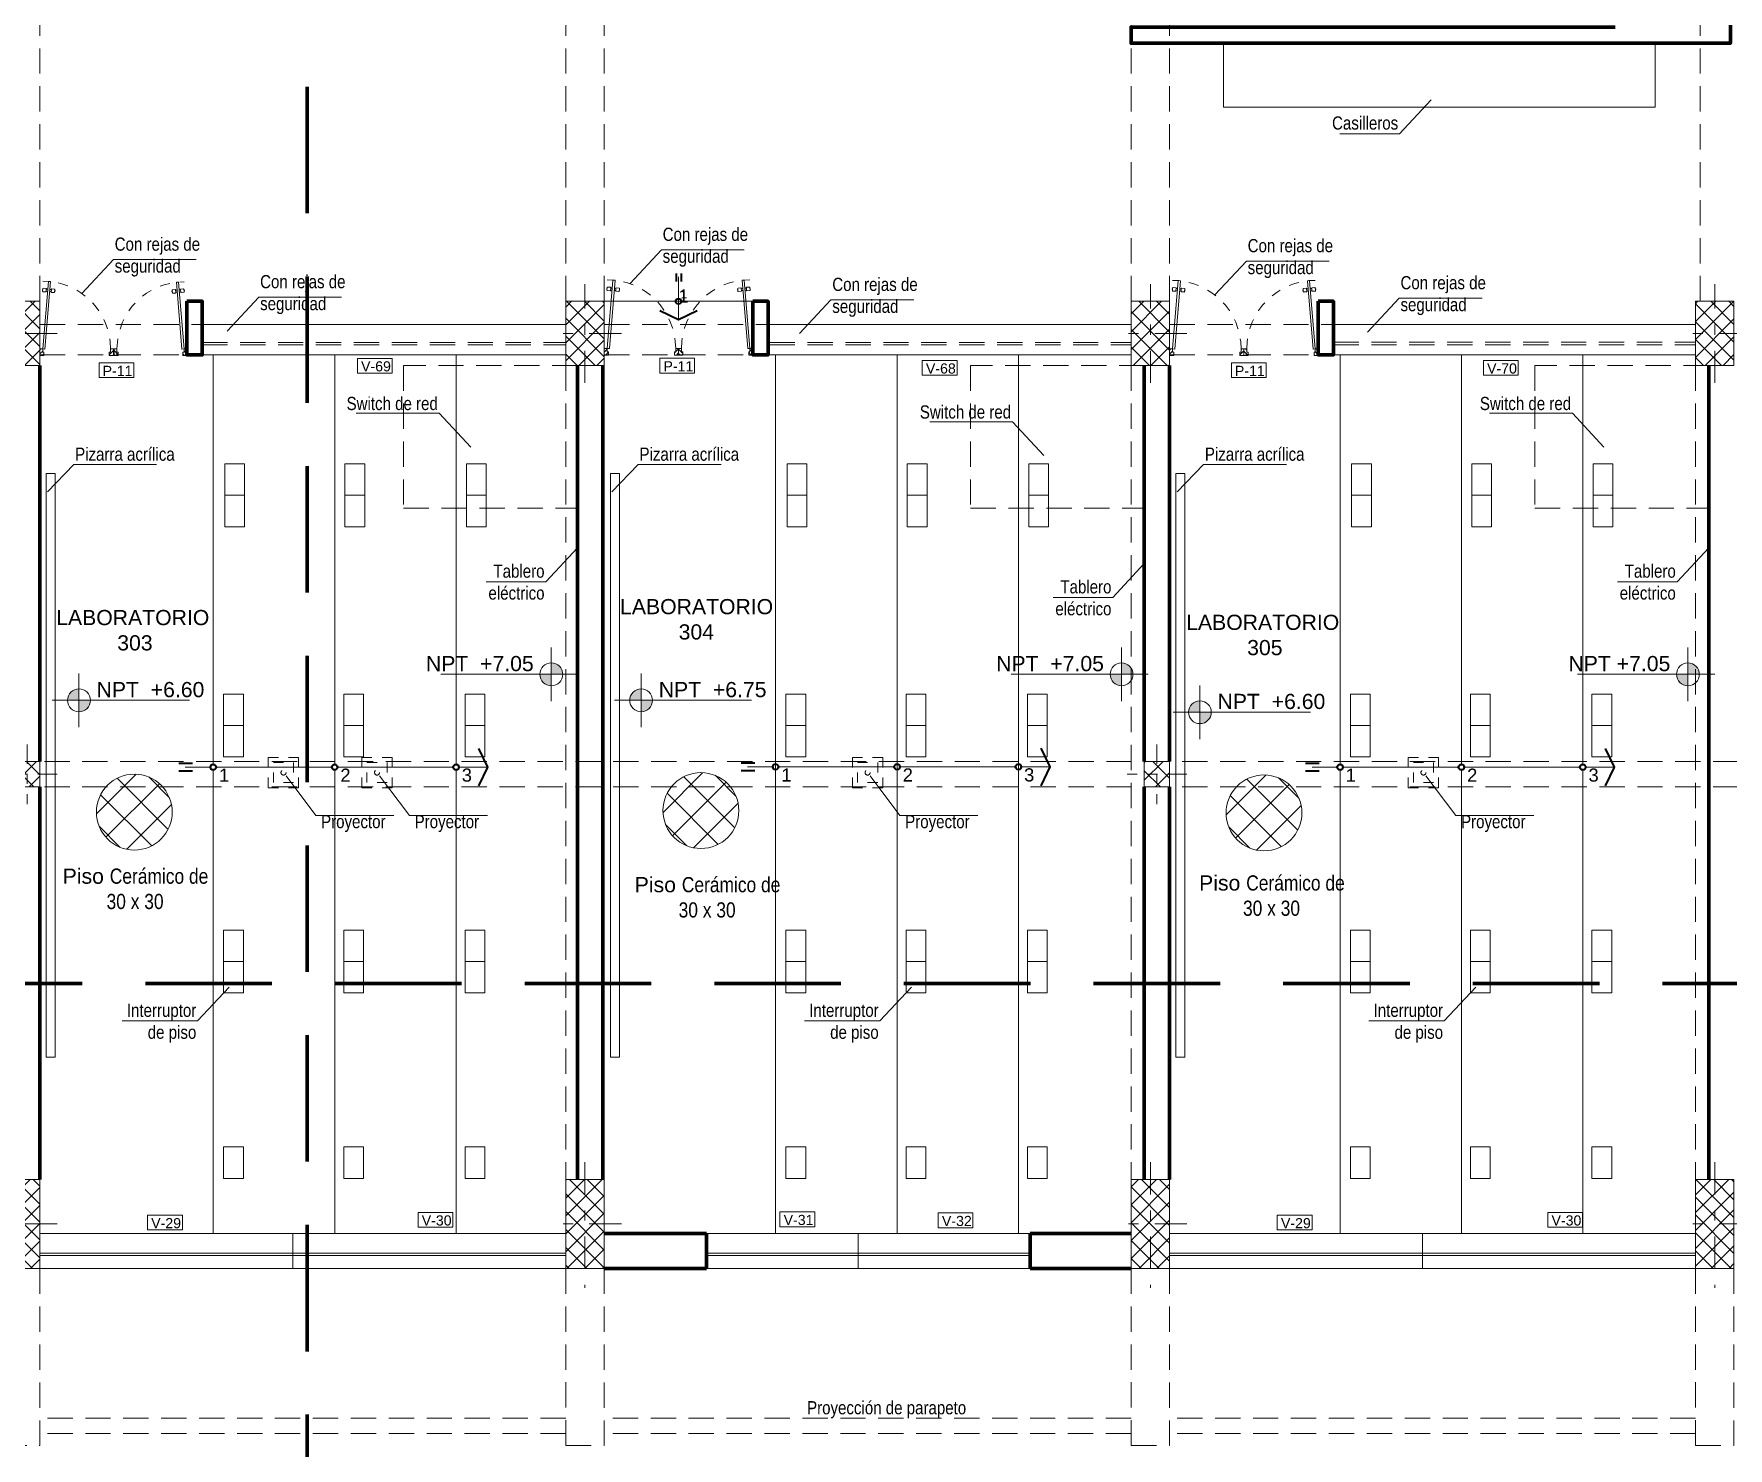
# Model space of a CAD drawing. Header units: inches. Extents: x 140 to 978, y -82 to 38.
# Drawn here: x 785.09 to 801.84, y -13.28 to 0.7 of the extents above; entities that cross this region are included whole.
import ezdxf

# ---------------------------------------------------------------- set-up
doc = ezdxf.new("R2010")
doc.units = ezdxf.units.IN
doc.header["$MEASUREMENT"] = 0
for name, pattern in [('DASHDOT2', [12.7, 6.35, -3.175, 0, -3.175]), ('DASHED', [0.75, 0.5, -0.25]), ('DASHED2', [0.375, 0.25, -0.125])]:
    doc.linetypes.add(name, pattern=pattern)
doc.layers.get('0').update_dxf_attribs({"lineweight": 0})
for name, color, linetype, lineweight in [('UNSAAC-COLUMNA', 24, 'Continuous', 0), ('UNSAAC-CORTE MURO', 42, 'Continuous', 35), ('UNSAAC-COTA', 48, 'Continuous', 0), ('UNSAAC-EJE COLUMNA', 22, 'DASHDOT2', 0), ('UNSAAC-FACHADA(2DO PLANO)', 7, 'Continuous', 30), ('UNSAAC-LINEA DE CORTE', 7, 'Continuous', 70), ('UNSAAC-LLAMADOS', 88, 'Continuous', 0), ('UNSAAC-MUEBLE', 254, 'Continuous', 0), ('UNSAAC-MURETE', 146, 'Continuous', 20), ('UNSAAC-MUROS', 7, 'Continuous', 70), ('UNSAAC-PISOS', 253, 'Continuous', 0), ('UNSAAC-PROYECCIONES', 38, 'DASHED2', 0), ('UNSAAC-TEXTOS', 250, 'Continuous', 0), ('UNSAAC-TEXTURAS', 250, 'Continuous', 0), ('UNSAAC-VANOS', 24, 'Continuous', 0)]:
    doc.layers.add(name, color=color, linetype=linetype, lineweight=lineweight)
doc.styles.add('5mm', font='GOTHIC.TTF', dxfattribs={"height": 5})
doc.styles.add('narrow', font='')
doc.styles.get("Standard").update_dxf_attribs({"font": 'arial.ttf'})
doc.styles.get('narrow').set_extended_font_data('Arial Narrow', italic=True)
doc.dimstyles.new('1EN75', dxfattribs={"dimtxt": 0.15, "dimasz": 0.06, "dimexe": 0.1, "dimexo": 0.15, "dimgap": 0.025, "dimtad": 1, "dimzin": 1, "dimdsep": 46, "dimtxsty": 'narrow', "dimblk": 'DOT', "dimcen": 0.1, "dimclrd": 256, "dimclre": 256, "dimclrt": 256, "dimaunit": 1, "dimadec": 3, "dimazin": 0, "dimtfac": 1, "dimtmove": 2, "dimatfit": 3, "dimldrblk": 'ARCHTICK', "dimfxl": 0.3, "dimfxlon": 1, "dimtolj": 1, "dimtzin": 0, "dimlwd": 0, "dimlwe": 0, "dimarcsym": 0})

# ---------------------------------------------------------------- blocks, each defined once
blk = doc.blocks.new('PRTX80')
at = {"layer": 'UNSAAC-TEXTOS'}
h = blk.add_hatch(dxfattribs=at)
h.set_pattern_fill('ANSI31', color=256, scale=0.01, style=0)
h.set_pattern_definition([(45, (-1.629623, -4.234902), (-0.02245064, 0.02245064), [])])
h.paths.add_polyline_path([(-0.755, 0.036), (-0.8, 0.036), (-0.8, -0.036), (-0.769, -0.036), (-0.769, 0), (-0.755, 0)])
h.paths.add_polyline_path([(0, 0.036), (-0.045, 0.036), (-0.045, 0), (-0.032, 0), (-0.032, -0.036), (0, -0.036)])
at = {"layer": 'UNSAAC-PROYECCIONES', "ltscale": 0.15}
blk.add_arc((-0.032, -0.036), 0.737, 180, 270, dxfattribs=at)
at = {"layer": 'UNSAAC-TEXTOS'}
for p, q in [((-0.165, -0.662), (-0.166, -0.669)), ((-0.162, -0.67), (-0.166, -0.669)), ((-0.162, -0.662), (-0.165, -0.662)), ((-0.161, -0.651), (-0.163, -0.681)), ((-0.13, -0.688), (-0.16, -0.685)), ((-0.127, -0.65), (-0.157, -0.648)), ((-0.124, -0.658), (-0.126, -0.68)), ((-0.126, -0.68), (-0.126, -0.684)), ((-0.11, -0.682), (-0.126, -0.68)), ((-0.123, -0.654), (-0.124, -0.658)), ((-0.108, -0.659), (-0.124, -0.658)), ((-0.085, -0.684), (-0.07, -0.685)), ((-0.083, -0.661), (-0.068, -0.663)), ((-0.068, -0.663), (-0.07, -0.685)), ((-0.07, -0.685), (-0.07, -0.689)), ((-0.068, -0.659), (-0.068, -0.663)), ((-0.067, -0.693), (-0.037, -0.695)), ((-0.064, -0.655), (-0.034, -0.658)), ((-0.03, -0.662), (-0.033, -0.692)), ((-0.032, -0.681), (-0.028, -0.681)), ((-0.031, -0.673), (-0.028, -0.673)), ((-0.028, -0.673), (-0.028, -0.681))]:
    blk.add_line(p, q, dxfattribs=at)
for points in [[(-0.8, 0.036), (-0.755, 0.036), (-0.755, 0), (-0.769, 0), (-0.769, -0.036), (-0.8, -0.036), (-0.8, 0.036)], [(-0.045, 0.036), (0, 0.036), (0, -0.036), (-0.032, -0.036), (-0.032, 0), (-0.045, 0), (-0.045, 0.036)]]:
    blk.add_lwpolyline(points, dxfattribs=at)
blk.add_lwpolyline([(-0.056, -0.034), (-0.032, -0.036), (-0.093, -0.77), (-0.117, -0.768)], close=True, dxfattribs=at)
for centre, start, end in [((-0.16, -0.681), 175.2462, 265.2462), ((-0.157, -0.651), 85.2462, 175.2462), ((-0.13, -0.684), 265.2462, 355.2462), ((-0.127, -0.654), 355.2462, 85.2462), ((-0.067, -0.689), 175.2462, 265.2462), ((-0.064, -0.659), 85.2462, 175.2462), ((-0.037, -0.691), 265.2462, 355.2462), ((-0.034, -0.662), 355.2462, 85.2462)]:
    blk.add_arc(centre, 0.00375, start, end, dxfattribs=at)
blk = doc.blocks.new('A$C1DC20D96')
at = {"layer": 'UNSAAC-MUEBLE', "xscale": -1.167239801663273, "yscale": 1.167239801663273, "zscale": 1.167239801663273, "rotation": 180}
blk.add_blockref('PRTX80', (0, 0.034), dxfattribs=at)
blk = doc.blocks.new('colum2')
at = {"layer": 'UNSAAC-TEXTURAS'}
h = blk.add_hatch(dxfattribs=at)
h.set_pattern_fill('ANSI37', color=256)
h.paths.add_polyline_path([(872.373, 198.546), (872.373, 198.421), (872.498, 198.421), (872.498, 198.546)])
h.paths.add_polyline_path([(872.498, 198.421), (872.623, 198.421), (872.623, 198.546), (872.498, 198.546)])
h.paths.add_polyline_path([(872.498, 198.296), (872.623, 198.296), (872.623, 198.421), (872.498, 198.421)])
h.paths.add_polyline_path([(872.498, 198.421), (872.373, 198.421), (872.373, 198.296), (872.498, 198.296)])
at = {"layer": 'UNSAAC-COLUMNA'}
blk.add_lwpolyline([(872.373, 198.546), (872.623, 198.546), (872.623, 198.296), (872.373, 198.296)], close=True, dxfattribs=at)
at = {"layer": 'UNSAAC-EJE COLUMNA', "ltscale": 0.03}
for p, q in [((872.498, 198.716), (872.498, 198.126)), ((872.793, 198.421), (872.203, 198.421))]:
    blk.add_line(p, q, dxfattribs=at)
blk = doc.blocks.new('c')
at = {"layer": 'UNSAAC-TEXTURAS'}
h = blk.add_hatch(dxfattribs=at)
h.set_pattern_fill('ANSI37', color=256)
h.set_pattern_definition([(45, (-855.58834, -178.38853), (-0.088388348, 0.088388348), []), (135, (-855.58834, -178.38853), (-0.088388348, -0.088388348), [])])
h.paths.add_polyline_path([(0.19, 0.635), (0, 0.635), (0, 0.316), (0.19, 0.316)])
h.paths.add_polyline_path([(0.19, 0.316), (0.38, 0.316), (0.38, 0.635), (0.19, 0.635)])
h.paths.add_polyline_path([(0.19, 0), (0.38, 0), (0.38, 0.316), (0.19, 0.316)])
h.paths.add_polyline_path([(0.19, 0.316), (0, 0.316), (0, 0), (0.19, 0)])
at = {"layer": 'UNSAAC-COLUMNA'}
blk.add_lwpolyline([(0, 0), (0, 0.635), (0.38, 0.635), (0.38, 0)], dxfattribs=at)
blk.add_lwpolyline([(0, 0.635), (0.38, 0.635), (0.38, 0), (0, 0)], close=True, dxfattribs=at)
at = {"layer": 'UNSAAC-EJE COLUMNA', "ltscale": 0.05}
for p, q in [((0.19, -0.172), (0.19, 0.805)), ((0.55, 0.316), (-0.17, 0.316))]:
    blk.add_line(p, q, dxfattribs=at)
blk = doc.blocks.new('cs1')
at = {"layer": 'UNSAAC-TEXTURAS'}
h = blk.add_hatch(dxfattribs=at)
h.set_pattern_fill('ANSI37', color=256)
h.paths.add_polyline_path([(850.008, 169.826), (850.198, 169.826), (850.198, 170.266), (850.008, 170.266)])
h.paths.add_polyline_path([(850.198, 169.826), (850.388, 169.826), (850.388, 170.266), (850.198, 170.266)])
h.paths.add_polyline_path([(850.388, 169.826), (850.198, 169.826), (850.198, 169.386), (850.388, 169.386)])
h.paths.add_polyline_path([(850.198, 169.826), (850.008, 169.826), (850.008, 169.386), (850.198, 169.386)])
at = {"layer": 'UNSAAC-COLUMNA'}
blk.add_lwpolyline([(850.388, 169.386), (850.388, 170.266), (850.008, 170.266), (850.008, 169.386)], close=True, dxfattribs=at)
at = {"layer": 'UNSAAC-EJE COLUMNA', "ltscale": 0.05}
for p, q in [((850.198, 170.436), (850.198, 169.196)), ((850.558, 169.826), (849.828, 169.826))]:
    blk.add_line(p, q, dxfattribs=at)
blk = doc.blocks.new('A$C38507331')
at = {"layer": 'UNSAAC-PROYECCIONES'}
for p, q in [((-14.891, 10.306), (-14.891, 14.526)), ((-9.691, 10.306), (-9.691, 14.526)), ((-9.311, 10.306), (-9.311, 14.526)), ((-4.101, 10.306), (-4.101, 14.526)), ((-3.721, 10.306), (-3.721, 14.526)), ((1.524, 10.306), (1.524, 14.526)), ((-14.891, 10.076), (-9.691, 10.076)), ((-9.311, 10.076), (-4.101, 10.076)), ((-3.721, 10.076), (1.479, 10.076)), ((-14.891, 9.776), (-9.691, 9.776)), ((-9.311, 9.776), (-4.101, 9.776)), ((-3.721, 9.776), (1.479, 9.776)), ((-14.891, 9.671), (-14.891, 1.626)), ((-9.691, 9.671), (-9.691, 1.626)), ((-9.311, 9.671), (-9.311, 1.626)), ((-4.101, 9.671), (-4.101, 1.626)), ((-3.721, 9.671), (-3.721, 1.626)), ((1.479, 9.671), (1.479, 1.626)), ((-26.096, 5.756), (7.134, 5.756)), ((-26.096, 5.506), (7.134, 5.506)), ((-14.891, 1.091), (-9.691, 1.091)), ((-9.311, 1.091), (-4.101, 1.091)), ((-3.721, 1.091), (1.479, 1.091)), ((-14.891, 0.746), (-9.691, 0.746)), ((-9.311, 0.746), (-4.101, 0.746)), ((-3.721, 0.746), (1.479, 0.746))]:
    blk.add_line(p, q, dxfattribs=at)
for points in [[(-15.271, 0.746), (-15.271, -1.005), (-14.891, -1.005), (-14.891, 0.746)], [(-9.691, 0.746), (-9.691, -1.005), (-9.311, -1.005), (-9.311, 0.746)], [(-4.101, 0.746), (-4.101, -1.005), (-3.721, -1.005), (-3.721, 0.746)], [(1.479, 0.746), (1.479, -1.005), (1.859, -1.005), (1.859, 0.746)], [(-9.691, -0.734), (-14.891, -0.734)], [(-4.101, -0.734), (-9.311, -0.734)], [(1.479, -0.734), (-3.721, -0.734)], [(-9.691, -0.884), (-14.891, -0.884)], [(-4.101, -0.884), (-9.311, -0.884)], [(1.479, -0.884), (-3.721, -0.884)]]:
    blk.add_lwpolyline(points, dxfattribs=at)
at = {"layer": 'UNSAAC-TEXTURAS'}
for name, p in [('c', (-15.271, 9.671)), ('c', (-9.691, 9.671)), ('c', (-4.101, 9.671)), ('c', (1.479, 9.671)), ('colum2', (-887.514, -192.79)), ('colum2', (-876.344, -192.79)), ('cs1', (-865.279, -168.64)), ('cs1', (-859.699, -168.64)), ('cs1', (-854.109, -168.64)), ('cs1', (-848.529, -168.64))]:
    blk.add_blockref(name, p, dxfattribs=at)
blk = doc.blocks.new('_Dot')
at = {"color": 0, "linetype": 'ByBlock', "lineweight": -2}
blk.add_line((-0.5, 0), (-1, 0), dxfattribs=at)
at = {"color": 0, "linetype": 'ByBlock', "const_width": 0.5}
blk.add_lwpolyline([(-0.25, 0, 1), (0.25, 0, 1)], format="xyb", close=True, dxfattribs=at)
blk = doc.blocks.new('*D475')
at = {"layer": 'Defpoints', "color": 0, "transparency": 16777216}
for p in [(767.882, -3.534), (807.487, -13.301), (807.487, -15.701)]:
    blk.add_point(p, dxfattribs=at)
at = {"layer": 'UNSAAC-COTA', "lineweight": 0, "transparency": 16777216}
for p, q in [((767.882, -15.401), (767.882, -15.801)), ((807.487, -15.401), (807.487, -15.801)), ((767.942, -15.701), (807.427, -15.701))]:
    blk.add_line(p, q, dxfattribs=at)
at = {"layer": 'UNSAAC-COTA', "lineweight": 0, "transparency": 16777216, "xscale": 0.06, "yscale": 0.06, "zscale": 0.06, "rotation": 180}
blk.add_blockref('_Dot', (767.882, -15.701), dxfattribs=at)
at = {"layer": 'UNSAAC-COTA', "lineweight": 0, "transparency": 16777216, "xscale": 0.06, "yscale": 0.06, "zscale": 0.06}
blk.add_blockref('_Dot', (807.487, -15.701), dxfattribs=at)
at = {"layer": 'UNSAAC-COTA', "transparency": 16777216, "insert": (787.684, -15.599), "char_height": 0.15, "attachment_point": 5, "style": 'narrow'}
blk.add_mtext('\\A1;39.61', dxfattribs=at)
blk = doc.blocks.new('_ArchTick')
at = {"layer": 'UNSAAC-FACHADA(2DO PLANO)', "color": 0, "const_width": 0.15}
blk.add_lwpolyline([(-0.5, -0.5), (0.5, 0.5)], dxfattribs=at)
blk = doc.blocks.new('npt')
at = {"layer": 'UNSAAC-TEXTOS'}
h = blk.add_hatch(color=0, dxfattribs=at)
h.dxf.hatch_style = 1
h.paths.add_polyline_path([(0.0522, 0), (0, 0), (0, -0.0522, 0.414214)])
h.paths.add_polyline_path([(0, 0.0522, 0.414214), (-0.0522, 0), (0, 0)])
at = {"layer": 'UNSAAC-TEXTOS', "color": 0}
for p, q in [((0, -0.1228), (0, 0.1228)), ((-0.1228, 0), (0.507, 0))]:
    blk.add_line(p, q, dxfattribs=at)
blk.add_circle((0, 0), 0.0522, dxfattribs=at)
blk = doc.blocks.new('cañon planta')
at = {"layer": 'UNSAAC-MUEBLE', "linetype": 'DASHED', "ltscale": 0.09}
blk.add_lwpolyline([(750.392, 72.439), (750.692, 72.439), (750.692, 72.139), (750.392, 72.139), (750.392, 72.439)], dxfattribs=at)
blk.add_lwpolyline([(750.442, 72.389), (750.642, 72.389), (750.642, 72.189), (750.442, 72.189)], close=True, dxfattribs=at)
blk.add_circle((750.542, 72.289), 0.025, dxfattribs=at)

msp = doc.modelspace()

# ---------------------------------------------------------------- hatches: boundary and pattern name
at = {"layer": 'UNSAAC-TEXTOS'}
h = msp.add_hatch(dxfattribs=at)
h.set_pattern_fill('_USER', color=256, scale=0.23019, angle=45, style=0, double=1, pattern_type=0)
h.set_pattern_definition([(45, (720.7136, -93.8109), (-0.16276894, 0.16276894), []), (135, (720.7136, -93.8109), (-0.16276894, -0.16276894), [])])
edge = h.paths.add_edge_path()
edge.add_arc((786.081, -6.99), 0.375, 0, 360)
h = msp.add_hatch(dxfattribs=at)
h.set_pattern_fill('_USER', color=256, scale=0.23019, angle=45, style=0, double=1, pattern_type=0)
h.set_pattern_definition([(45, (726.3161, -93.79652), (-0.16276894, 0.16276894), []), (135, (726.3161, -93.79652), (-0.16276894, -0.16276894), [])])
edge = h.paths.add_edge_path()
edge.add_arc((791.683, -6.976), 0.375, 0, 360)
h = msp.add_hatch(dxfattribs=at)
h.set_pattern_fill('_USER', color=256, scale=0.23019, angle=45, style=0, double=1, pattern_type=0)
h.set_pattern_definition([(45, (731.8828, -93.819), (-0.16276894, 0.16276894), []), (135, (731.8828, -93.819), (-0.16276894, -0.16276894), [])])
edge = h.paths.add_edge_path()
edge.add_arc((797.25, -6.998), 0.375, 0, 360)

# ---------------------------------------------------------------- linework, layer by layer
at = {"layer": 'UNSAAC-CORTE MURO'}
for p, q in [((791.44, -1.665), (791.44, -1.747)), ((791.488, -1.665), (791.488, -1.747))]:
    msp.add_line(p, q, dxfattribs=at)
at = {"layer": 'UNSAAC-CORTE MURO', "ltscale": 0.03}
for p, q in [((786.521, -6.506), (786.655, -6.506)), ((792.081, -6.503), (792.215, -6.503)), ((797.661, -6.506), (797.795, -6.506)), ((786.521, -6.582), (786.655, -6.582)), ((792.081, -6.58), (792.215, -6.58)), ((797.661, -6.582), (797.795, -6.582))]:
    msp.add_line(p, q, dxfattribs=at)
at = {"layer": 'UNSAAC-CORTE MURO'}
for points in [[(791.647, -2.034), (791.462, -2.125), (791.276, -2.034)], [(789.484, -6.36), (789.574, -6.546), (789.484, -6.731)], [(795.044, -6.358), (795.134, -6.543), (795.044, -6.729)], [(800.624, -6.36), (800.714, -6.546), (800.624, -6.731)]]:
    msp.add_lwpolyline(points, dxfattribs=at)
for centre in [(791.462, -1.941), (786.862, -6.546), (788.062, -6.546), (789.262, -6.546), (792.422, -6.543), (793.622, -6.543), (794.822, -6.543), (798.002, -6.546), (799.202, -6.546), (800.402, -6.546)]:
    msp.add_circle(centre, 0.0278, dxfattribs=at)
at = {"layer": 'UNSAAC-LINEA DE CORTE', "linetype": 'DASHED', "ltscale": 2.5}
for p, q in [((787.791, 28.305), (787.791, -17.342)), ((756.191, -8.683), (815.594, -8.683))]:
    msp.add_line(p, q, dxfattribs=at)
at = {"layer": 'UNSAAC-LLAMADOS', "ltscale": 2.5}
for points in [[(798.001, -0.285), (798.59, -0.285), (798.902, 0.051)], [(792.11, -1.431), (791.292, -1.431), (790.98, -1.767)], [(786.693, -1.529), (785.875, -1.529), (785.563, -1.864)], [(797.895, -1.543), (797.077, -1.543), (796.764, -1.878)], [(788.131, -1.9), (787.313, -1.9), (787, -2.235)], [(793.787, -1.926), (792.969, -1.926), (792.657, -2.261)], [(799.406, -1.909), (798.587, -1.909), (798.275, -2.245)], [(788.276, -3.047), (789.094, -3.047), (789.407, -3.383)], [(793.945, -3.131), (794.763, -3.131), (795.075, -3.466)], [(799.481, -3.047), (800.299, -3.047), (800.612, -3.383)], [(786.302, -3.555), (785.483, -3.555), (785.223, -3.824)], [(791.882, -3.555), (791.063, -3.555), (790.803, -3.824)], [(797.472, -3.555), (796.653, -3.555), (796.393, -3.824)], [(789.561, -4.714), (790.15, -4.714), (790.462, -4.378)], [(800.746, -4.714), (801.335, -4.714), (801.647, -4.378)], [(795.166, -4.869), (795.755, -4.869), (796.067, -4.533)], [(785.961, -9.054), (786.706, -9.054), (787.019, -8.719)], [(792.708, -9.054), (793.453, -9.054), (793.766, -8.719)], [(798.288, -9.054), (799.033, -9.054), (799.346, -8.719)]]:
    msp.add_lwpolyline(points, dxfattribs=at)
at = {"layer": 'UNSAAC-LLAMADOS'}
for points in [[(788.647, -7.023), (787.876, -7.023), (787.581, -6.631)], [(789.572, -7.023), (788.801, -7.023), (788.506, -6.631)], [(794.421, -7.023), (793.65, -7.023), (793.356, -6.631)], [(799.917, -7.023), (799.146, -7.023), (798.852, -6.631)]]:
    msp.add_lwpolyline(points, dxfattribs=at)
at = {"layer": 'UNSAAC-MUEBLE'}
for points in [[(796.85, 0.609), (801.118, 0.609), (801.118, -0.023), (796.85, -0.023)], [(786.977, -3.548), (787.172, -3.548), (787.172, -3.858), (786.977, -3.858)], [(788.164, -3.548), (788.359, -3.548), (788.359, -3.858), (788.164, -3.858)], [(789.366, -3.548), (789.561, -3.548), (789.561, -3.858), (789.366, -3.858)], [(792.537, -3.548), (792.732, -3.548), (792.732, -3.858), (792.537, -3.858)], [(793.724, -3.548), (793.919, -3.548), (793.919, -3.858), (793.724, -3.858)], [(794.926, -3.548), (795.121, -3.548), (795.121, -3.858), (794.926, -3.858)], [(798.117, -3.548), (798.312, -3.548), (798.312, -3.858), (798.117, -3.858)], [(799.304, -3.548), (799.499, -3.548), (799.499, -3.858), (799.304, -3.858)], [(800.506, -3.548), (800.701, -3.548), (800.701, -3.858), (800.506, -3.858)], [(786.977, -3.858), (787.172, -3.858), (787.172, -4.169), (786.977, -4.169)], [(788.164, -3.858), (788.359, -3.858), (788.359, -4.169), (788.164, -4.169)], [(789.366, -3.858), (789.561, -3.858), (789.561, -4.169), (789.366, -4.169)], [(792.537, -3.858), (792.732, -3.858), (792.732, -4.169), (792.537, -4.169)], [(793.724, -3.858), (793.919, -3.858), (793.919, -4.169), (793.724, -4.169)], [(794.926, -3.858), (795.121, -3.858), (795.121, -4.169), (794.926, -4.169)], [(798.117, -3.858), (798.312, -3.858), (798.312, -4.169), (798.117, -4.169)], [(799.304, -3.858), (799.499, -3.858), (799.499, -4.169), (799.304, -4.169)], [(800.506, -3.858), (800.701, -3.858), (800.701, -4.169), (800.506, -4.169)], [(786.964, -5.823), (787.16, -5.823), (787.16, -6.134), (786.964, -6.134)], [(788.152, -5.823), (788.347, -5.823), (788.347, -6.134), (788.152, -6.134)], [(789.353, -5.823), (789.548, -5.823), (789.548, -6.134), (789.353, -6.134)], [(792.524, -5.823), (792.72, -5.823), (792.72, -6.134), (792.524, -6.134)], [(793.712, -5.823), (793.907, -5.823), (793.907, -6.134), (793.712, -6.134)], [(794.913, -5.823), (795.108, -5.823), (795.108, -6.134), (794.913, -6.134)], [(798.104, -5.823), (798.3, -5.823), (798.3, -6.134), (798.104, -6.134)], [(799.292, -5.823), (799.487, -5.823), (799.487, -6.134), (799.292, -6.134)], [(800.493, -5.823), (800.688, -5.823), (800.688, -6.134), (800.493, -6.134)], [(786.964, -6.134), (787.16, -6.134), (787.16, -6.444), (786.964, -6.444)], [(788.152, -6.134), (788.347, -6.134), (788.347, -6.444), (788.152, -6.444)], [(789.353, -6.134), (789.548, -6.134), (789.548, -6.444), (789.353, -6.444)], [(792.524, -6.134), (792.72, -6.134), (792.72, -6.444), (792.524, -6.444)], [(793.712, -6.134), (793.907, -6.134), (793.907, -6.444), (793.712, -6.444)], [(794.913, -6.134), (795.108, -6.134), (795.108, -6.444), (794.913, -6.444)], [(798.104, -6.134), (798.3, -6.134), (798.3, -6.444), (798.104, -6.444)], [(799.292, -6.134), (799.487, -6.134), (799.487, -6.444), (799.292, -6.444)], [(800.493, -6.134), (800.688, -6.134), (800.688, -6.444), (800.493, -6.444)], [(786.964, -8.156), (787.16, -8.156), (787.16, -8.467), (786.964, -8.467)], [(788.152, -8.156), (788.347, -8.156), (788.347, -8.467), (788.152, -8.467)], [(789.353, -8.156), (789.548, -8.156), (789.548, -8.467), (789.353, -8.467)], [(792.524, -8.156), (792.72, -8.156), (792.72, -8.467), (792.524, -8.467)], [(793.712, -8.156), (793.907, -8.156), (793.907, -8.467), (793.712, -8.467)], [(794.913, -8.156), (795.108, -8.156), (795.108, -8.467), (794.913, -8.467)], [(798.104, -8.156), (798.3, -8.156), (798.3, -8.467), (798.104, -8.467)], [(799.292, -8.156), (799.487, -8.156), (799.487, -8.467), (799.292, -8.467)], [(800.493, -8.156), (800.688, -8.156), (800.688, -8.467), (800.493, -8.467)], [(786.964, -8.467), (787.16, -8.467), (787.16, -8.777), (786.964, -8.777)], [(788.152, -8.467), (788.347, -8.467), (788.347, -8.777), (788.152, -8.777)], [(789.353, -8.467), (789.548, -8.467), (789.548, -8.777), (789.353, -8.777)], [(792.524, -8.467), (792.72, -8.467), (792.72, -8.777), (792.524, -8.777)], [(793.712, -8.467), (793.907, -8.467), (793.907, -8.777), (793.712, -8.777)], [(794.913, -8.467), (795.108, -8.467), (795.108, -8.777), (794.913, -8.777)], [(798.104, -8.467), (798.3, -8.467), (798.3, -8.777), (798.104, -8.777)], [(799.292, -8.467), (799.487, -8.467), (799.487, -8.777), (799.292, -8.777)], [(800.493, -8.467), (800.688, -8.467), (800.688, -8.777), (800.493, -8.777)], [(786.964, -10.3), (787.16, -10.3), (787.16, -10.611), (786.964, -10.611)], [(788.152, -10.3), (788.347, -10.3), (788.347, -10.611), (788.152, -10.611)], [(789.353, -10.3), (789.548, -10.3), (789.548, -10.611), (789.353, -10.611)], [(792.524, -10.3), (792.72, -10.3), (792.72, -10.611), (792.524, -10.611)], [(793.712, -10.3), (793.907, -10.3), (793.907, -10.611), (793.712, -10.611)], [(794.913, -10.3), (795.108, -10.3), (795.108, -10.611), (794.913, -10.611)], [(798.104, -10.3), (798.3, -10.3), (798.3, -10.611), (798.104, -10.611)], [(799.292, -10.3), (799.487, -10.3), (799.487, -10.611), (799.292, -10.611)], [(800.493, -10.3), (800.688, -10.3), (800.688, -10.611), (800.493, -10.611)]]:
    msp.add_lwpolyline(points, close=True, dxfattribs=at)
at = {"layer": 'UNSAAC-MUEBLE', "ltscale": 2.5}
for points in [[(785.21, -3.644), (785.298, -3.644), (785.298, -9.411), (785.21, -9.411)], [(790.79, -3.644), (790.878, -3.644), (790.878, -9.411), (790.79, -9.411)], [(796.38, -3.644), (796.468, -3.644), (796.468, -9.411), (796.38, -9.411)]]:
    msp.add_lwpolyline(points, close=True, dxfattribs=at)
at = {"layer": 'UNSAAC-MURETE'}
for p, q in [((786.602, -2.471), (786.602, -2.171)), ((786.752, -2.171), (790.347, -2.171)), ((797.937, -2.171), (801.517, -2.171)), ((797.937, -2.471), (797.937, -2.171)), ((790.347, -2.471), (786.602, -2.471)), ((801.517, -2.471), (797.937, -2.471))]:
    msp.add_line(p, q, dxfattribs=at)
for points in [[(795.937, -2.471), (792.362, -2.471), (792.362, -2.171), (795.937, -2.171)], [(785.147, -11.156), (787.647, -11.156), (787.647, -11.501), (785.147, -11.501), (785.147, -11.27)], [(796.317, -11.156), (798.817, -11.156), (798.817, -11.501), (796.317, -11.501), (796.317, -11.27)]]:
    msp.add_lwpolyline(points, dxfattribs=at)
for points in [[(787.647, -11.156), (790.347, -11.156), (790.347, -11.501), (787.647, -11.501)], [(791.737, -11.156), (793.237, -11.156), (793.237, -11.501), (791.737, -11.501)], [(793.237, -11.156), (794.937, -11.156), (794.937, -11.501), (793.237, -11.501)], [(798.817, -11.156), (801.517, -11.156), (801.517, -11.501), (798.817, -11.501)]]:
    msp.add_lwpolyline(points, close=True, dxfattribs=at)
at = {"layer": 'UNSAAC-MUROS'}
for p, q in [((785.147, -6.491), (785.147, -2.576)), ((790.462, -2.576), (790.462, -10.621)), ((790.712, -10.621), (790.712, -2.576)), ((796.067, -2.576), (796.067, -6.491)), ((796.317, -6.491), (796.317, -2.576)), ((801.647, -2.576), (801.647, -10.621)), ((785.147, -10.621), (785.147, -6.741)), ((796.067, -6.741), (796.067, -10.621)), ((796.317, -10.621), (796.317, -6.741)), ((790.727, -11.156), (791.737, -11.156)), ((791.737, -11.156), (791.737, -11.501)), ((794.937, -11.156), (795.937, -11.156)), ((794.937, -11.501), (794.937, -11.156)), ((791.737, -11.501), (790.727, -11.501)), ((795.937, -11.501), (794.937, -11.501))]:
    msp.add_line(p, q, dxfattribs=at)
msp.add_lwpolyline([(801.862, 2.279), (801.862, 0.609), (801.862, 0.609), (795.937, 0.609), (795.937, 0.769), (800.722, 0.769)], dxfattribs=at)
for points in [[(786.602, -1.941), (786.752, -1.941), (786.752, -2.471), (786.602, -2.471)], [(792.197, -1.941), (792.347, -1.941), (792.347, -2.471), (792.197, -2.471)], [(797.787, -1.941), (797.937, -1.941), (797.937, -2.471), (797.787, -2.471)]]:
    msp.add_lwpolyline(points, close=True, dxfattribs=at)
at = {"layer": 'UNSAAC-PISOS'}
for p, q in [((790.727, -1.941), (792.197, -1.941)), ((786.862, -6.518), (786.862, -2.471)), ((788.062, -6.518), (788.062, -2.471)), ((789.262, -6.518), (789.262, -2.471)), ((792.422, -6.516), (792.422, -2.468)), ((793.622, -6.516), (793.622, -2.468)), ((794.822, -6.516), (794.822, -2.468)), ((798.002, -6.518), (798.002, -2.471)), ((799.202, -6.518), (799.202, -2.471)), ((800.402, -6.518), (800.402, -2.471)), ((792.422, -11.156), (792.422, -6.516)), ((793.622, -11.156), (793.622, -6.516)), ((794.822, -11.156), (794.822, -6.516)), ((786.862, -11.156), (786.862, -6.574)), ((788.062, -11.156), (788.062, -6.574)), ((789.262, -11.156), (789.262, -6.574)), ((798.002, -11.156), (798.002, -6.574)), ((799.202, -11.156), (799.202, -6.574)), ((800.402, -11.156), (800.402, -6.574))]:
    msp.add_line(p, q, dxfattribs=at)
at = {"layer": 'UNSAAC-PROYECCIONES'}
for p, q in [((788.744, -3.985), (790.462, -3.985)), ((794.349, -3.985), (796.067, -3.985)), ((799.929, -3.985), (801.647, -3.985))]:
    msp.add_line(p, q, dxfattribs=at)
for points in [[(790.462, -3.985), (790.462, -2.576), (788.744, -2.576), (788.744, -3.985)], [(796.067, -3.985), (796.067, -2.576), (794.349, -2.576), (794.349, -3.985)], [(801.647, -3.985), (801.647, -2.576), (799.929, -2.576), (799.929, -3.985)]]:
    msp.add_lwpolyline(points, dxfattribs=at)
at = {"layer": 'UNSAAC-TEXTOS'}
for points in [[(788.288, -2.505), (788.631, -2.505), (788.631, -2.651), (788.288, -2.651)], [(791.277, -2.504), (791.62, -2.504), (791.62, -2.65), (791.277, -2.65)], [(785.732, -2.55), (786.075, -2.55), (786.075, -2.696), (785.732, -2.696)], [(793.872, -2.525), (794.216, -2.525), (794.216, -2.671), (793.872, -2.671)], [(796.928, -2.55), (797.271, -2.55), (797.271, -2.696), (796.928, -2.696)], [(799.42, -2.525), (799.764, -2.525), (799.764, -2.671), (799.42, -2.671)], [(786.212, -10.974), (786.556, -10.974), (786.556, -11.12), (786.212, -11.12)], [(788.887, -10.946), (789.231, -10.946), (789.231, -11.092), (788.887, -11.092)], [(792.465, -10.942), (792.809, -10.942), (792.809, -11.088), (792.465, -11.088)], [(794.03, -10.952), (794.373, -10.952), (794.373, -11.098), (794.03, -11.098)], [(797.382, -10.974), (797.726, -10.974), (797.726, -11.12), (797.382, -11.12)], [(800.057, -10.946), (800.401, -10.946), (800.401, -11.092), (800.057, -11.092)]]:
    msp.add_lwpolyline(points, close=True, dxfattribs=at)
for centre in [(786.081, -6.99), (791.683, -6.975), (797.25, -6.998)]:
    msp.add_circle(centre, 0.375, dxfattribs=at)
at = {"layer": 'UNSAAC-VANOS', "linetype": 'DASHED2'}
for p, q in [((786.752, -2.347), (790.347, -2.347)), ((786.752, -2.372), (790.347, -2.372)), ((792.362, -2.347), (795.937, -2.347)), ((792.362, -2.372), (795.937, -2.372)), ((797.937, -2.346), (801.517, -2.346)), ((797.937, -2.371), (801.517, -2.371))]:
    msp.add_line(p, q, dxfattribs=at)
at = {"layer": 'UNSAAC-VANOS', "ltscale": 0.01}
for p, q in [((785.147, -11.349), (787.647, -11.349)), ((785.147, -11.374), (787.647, -11.374)), ((787.647, -11.349), (790.347, -11.349)), ((787.647, -11.374), (790.347, -11.374)), ((791.737, -11.349), (793.237, -11.349)), ((791.737, -11.374), (793.237, -11.374)), ((793.237, -11.349), (794.937, -11.349)), ((793.237, -11.374), (794.937, -11.374)), ((796.317, -11.349), (798.817, -11.349)), ((796.317, -11.374), (798.817, -11.374)), ((798.817, -11.349), (801.517, -11.349)), ((798.817, -11.374), (801.517, -11.374))]:
    msp.add_line(p, q, dxfattribs=at)
at = {"layer": 'UNSAAC-VANOS'}
for points in [[(791.462, -1.7), (791.462, -2.125)], [(786.585, -6.546), (786.585, -6.546), (786.585, -6.546), (786.585, -6.546), (786.585, -6.546), (786.834, -6.546)], [(786.89, -6.546), (788.034, -6.546)], [(788.09, -6.546), (789.234, -6.546)], [(789.29, -6.546), (789.574, -6.546)], [(792.145, -6.543), (792.145, -6.543), (792.145, -6.543), (792.145, -6.543), (792.145, -6.543), (792.394, -6.543)], [(792.45, -6.543), (793.594, -6.543)], [(793.65, -6.543), (794.794, -6.543)], [(794.85, -6.543), (795.134, -6.543)], [(797.725, -6.546), (797.725, -6.546), (797.725, -6.546), (797.725, -6.546), (797.725, -6.546), (797.974, -6.546)], [(798.03, -6.546), (799.174, -6.546)], [(799.23, -6.546), (800.374, -6.546)], [(800.43, -6.546), (800.714, -6.546)]]:
    msp.add_lwpolyline(points, dxfattribs=at)

# ---------------------------------------------------------------- block references
at = {"layer": 'UNSAAC-COTA'}
for p in [(37.014, -78.888), (37.939, -78.888), (42.789, -78.888), (48.285, -78.888)]:
    msp.add_blockref('cañon planta', p, dxfattribs=at)
at = {"layer": 'UNSAAC-MUEBLE'}
msp.add_blockref('A$C38507331', (800.038, -12.247), dxfattribs=at)
at = {"layer": 'UNSAAC-MUEBLE', "lineweight": 0, "ltscale": 0.4}
for p, xscale, yscale, zscale in [((785.147, -2.471), -0.779080739139363, 0.779080739139363, 0.779080739139363), ((786.602, -2.471), 0.7711309356778622, 0.7711309356778622, 0.7711309356778622), ((790.727, -2.466), -0.7871124993375898, 0.7871124993375898, 0.7871124993375898), ((792.197, -2.466), 0.7871124993375898, 0.7871124993375898, 0.7871124993375898), ((796.317, -2.471), -0.7871124993375898, 0.7871124993375898, 0.7871124993375898), ((797.787, -2.471), 0.7871124993375898, 0.7871124993375898, 0.7871124993375898)]:
    msp.add_blockref('A$C1DC20D96', p, dxfattribs=dict(at, xscale=xscale, yscale=yscale, zscale=zscale))
at = {"layer": 'UNSAAC-TEXTOS', "yscale": 2.154779168756153, "zscale": 2.154779168756153}
for p, xscale in [((790.204, -5.628), -2.154779168756153), ((795.842, -5.628), -2.154779168756153), ((801.442, -5.628), -2.154779168756153), ((785.534, -5.885), 2.154779168756153), ((791.092, -5.885), 2.154779168756153), ((796.617, -6.003), 2.154779168756153)]:
    msp.add_blockref('npt', p, dxfattribs=dict(at, xscale=xscale))

# ---------------------------------------------------------------- texts
at = {"layer": 'UNSAAC-LLAMADOS', "char_height": 0.13, "style": 'narrow'}
for s, insert, width, attachment_point in [('{\\fArial Narrow|b0|i0|c0|p34;Casilleros}', (798.577, -0.114), 0.86017, 3), ('{\\fArial Narrow|b0|i0|c0|p34;Con rejas de seguridad}', (785.887, -1.697), 1.15269, 7), ('{\\fArial Narrow|b0|i0|c0|p34;Con rejas de seguridad}', (791.305, -1.6), 1.15269, 7), ('{\\fArial Narrow|b0|i0|c0|p34;Con rejas de seguridad}', (797.089, -1.712), 1.15269, 7), ('{\\fArial Narrow|b0|i0|c0|p34;Con rejas de seguridad}', (787.325, -2.068), 1.15269, 7), ('{\\fArial Narrow|b0|i0|c0|p34;Con rejas de seguridad}', (792.982, -2.095), 1.15269, 7), ('{\\fArial Narrow|b0|i0|c0|p34;Con rejas de seguridad}', (798.6, -2.078), 1.15269, 7), ('{\\fArial Narrow|b0|i0|c0|p34;Switch de red}', (789.082, -3.018), 1.15269, 9), ('{\\fArial Narrow|b0|i0|c0|p34;Switch de red}', (794.75, -3.102), 1.15269, 9), ('{\\fArial Narrow|b0|i0|c0|p34;Switch de red}', (800.287, -3.018), 1.15269, 9), ('{\\fArial Narrow|b0|i0|c0|p34;Pizarra acrílica}', (785.496, -3.387), 1.15269, 1), ('{\\fArial Narrow|b0|i0|c0|p34;Pizarra acrílica}', (791.076, -3.387), 1.15269, 1), ('{\\fArial Narrow|b0|i0|c0|p34;Pizarra acrílica}', (796.666, -3.387), 1.15269, 1), ('{\\fArial Narrow|b0|i0|c0|p34;Tablero eléctrico}', (790.137, -4.543), 0.86017, 3), ('{\\fArial Narrow|b0|i0|c0|p34;Tablero eléctrico}', (801.322, -4.543), 0.86017, 3), ('{\\fArial Narrow|b0|i0|c0|p34;Tablero eléctrico}', (795.742, -4.698), 0.86017, 3), ('{\\fArial Narrow|b0|i0|c0|p34;Proyector}', (788.565, -7.188), 2.19448, 9), ('{\\fArial Narrow|b0|i0|c0|p34;Proyector}', (789.49, -7.188), 2.19448, 9), ('{\\fArial Narrow|b0|i0|c0|p34;Proyector}', (794.34, -7.188), 2.19448, 9), ('{\\fArial Narrow|b0|i0|c0|p34;Proyector}', (799.836, -7.188), 2.19448, 9), ('{\\fArial Narrow|b0|i0|c0|p34;Interruptor de piso}', (786.694, -8.884), 0.86017, 3), ('{\\fArial Narrow|b0|i0|c0|p34;Interruptor de piso}', (793.441, -8.884), 0.86017, 3), ('{\\fArial Narrow|b0|i0|c0|p34;Interruptor de piso}', (799.021, -8.884), 0.86017, 3), ('\\pi0.26383;{\\fArial Narrow|b0|i0|c0|p34;Proyección de parapeto }', (792.469, -12.812), 2.08357, 1)]:
    msp.add_mtext(s, dxfattribs=dict(at, insert=insert, width=width, attachment_point=attachment_point))
at = {"layer": 'UNSAAC-TEXTOS'}
for s, insert, char_height, width, attachment_point in [('1', (791.512, -1.889), 0.13, 0.04244, 5), ('1', (791.517, -1.871), 0.08, 0.04244, 5), ('\\pi0.64091;LABORATORIO\\P\\pi1.1862; 303', (784.668, -4.992), 0.15, 2.77077, 1), ('\\pi0.64091;LABORATORIO\\P\\pi1.22;304', (790.243, -4.884), 0.15, 2.77077, 1), ('\\pi0.64091;LABORATORIO\\P\\pi1.1857; 305', (795.84, -5.039), 0.15, 2.77077, 1), ('1', (786.969, -6.625), 0.13, 0.04244, 5), ('2', (788.169, -6.625), 0.13, 0.04244, 5), ('3', (789.369, -6.625), 0.13, 0.04244, 5), ('1', (792.529, -6.623), 0.13, 0.04244, 5), ('2', (793.729, -6.623), 0.13, 0.04244, 5), ('3', (794.929, -6.623), 0.13, 0.04244, 5), ('1', (798.109, -6.625), 0.13, 0.04244, 5), ('2', (799.309, -6.625), 0.13, 0.04244, 5), ('3', (800.509, -6.625), 0.13, 0.04244, 5)]:
    msp.add_mtext(s, dxfattribs=dict(at, insert=insert, char_height=char_height, width=width, attachment_point=attachment_point))
at = {"layer": 'UNSAAC-TEXTOS', "char_height": 0.1, "attachment_point": 1}
for s, insert in [('{\\f@Arial Unicode MS|b0|i0|c0|p34;P-}11', (785.768, -2.579)), ('{\\f@Arial Unicode MS|b0|i0|c0|p34;V-}69', (788.323, -2.534)), ('{\\f@Arial Unicode MS|b0|i0|c0|p34;P-}11', (791.313, -2.533)), ('{\\f@Arial Unicode MS|b0|i0|c0|p34;V-}68', (793.908, -2.555)), ('{\\f@Arial Unicode MS|b0|i0|c0|p34;P-}11', (796.963, -2.579)), ('{\\f@Arial Unicode MS|b0|i0|c0|p34;V-}70', (799.456, -2.555)), ('{\\f@Arial Unicode MS|b0|i0|c0|p34;V-}29', (786.248, -11.003)), ('{\\f@Arial Unicode MS|b0|i0|c0|p34;V-}30', (788.923, -10.976)), ('{\\f@Arial Unicode MS|b0|i0|c0|p34;V-}31', (792.501, -10.971)), ('{\\f@Arial Unicode MS|b0|i0|c0|p34;V-}32', (794.066, -10.981)), ('{\\f@Arial Unicode MS|b0|i0|c0|p34;V-}29', (797.418, -11.003)), ('{\\f@Arial Unicode MS|b0|i0|c0|p34;V-}30', (800.093, -10.976))]:
    msp.add_mtext_dynamic_manual_height_columns(s, width=0.2, gutter_width=1, heights=[0], dxfattribs=dict(at, insert=insert))
at = {"layer": 'UNSAAC-TEXTOS', "char_height": 0.15}
for s, insert, width, attachment_point, style in [('{\\fArial|b0|i0|c0|p34;NPT  +7.05}', (790.03, -5.447), 1.06387, 3, '5mm'), ('{\\fArial|b0|i0|c0|p34;NPT  +7.05}', (795.668, -5.447), 1.06387, 3, '5mm'), ('{\\fArial|b0|i0|c0|p34;NPT +7.05}', (801.268, -5.447), 1.06387, 3, '5mm'), ('{\\fArial|b0|i0|c0|p34;NPT  +6.60}', (785.708, -5.704), 1.06387, 1, '5mm'), ('{\\fArial|b0|i0|c0|p34;NPT  +6.75}', (791.266, -5.704), 1.06387, 1, '5mm'), ('{\\fArial|b0|i0|c0|p34;NPT  +6.60}', (796.791, -5.821), 1.06387, 1, '5mm'), ('\\pi0.053834;{\\fArial|b0|i0|c204|p34;Piso \\fArial Narrow|b0|i0|c0|p34;Cerámico de \\P\\pi0.48777;30 x 30}', (785.319, -7.548), 1.52397, 1, 'narrow'), ('\\pi0.053834;{\\fArial|b0|i0|c204|p34;Piso \\fArial Narrow|b0|i0|c0|p34;Cerámico de \\P\\pi0.48777;30 x 30}', (790.975, -7.632), 1.52397, 1, 'narrow'), ('\\pi0.053834;{\\fArial|b0|i0|c204|p34;Piso \\fArial Narrow|b0|i0|c0|p34;Cerámico de \\P\\pi0.48777;30 x 30}', (796.555, -7.615), 1.52397, 1, 'narrow')]:
    msp.add_mtext(s, dxfattribs=dict(at, insert=insert, width=width, attachment_point=attachment_point, style=style))

# ---------------------------------------------------------------- dimensions: what is measured, and where the dimension line sits
at = {"layer": 'UNSAAC-COTA'}
dim = msp.add_linear_dim(base=(807.4869, -15.70083), p1=(767.88187, -3.53449), p2=(807.4869, -13.30083), dimstyle='1EN75', dxfattribs=at)
dim.commit()
dim.dimension.update_dxf_attribs({"geometry": '*D475', "text_midpoint": (787.68438, -15.59924)})

doc.saveas('drawing.dxf')
